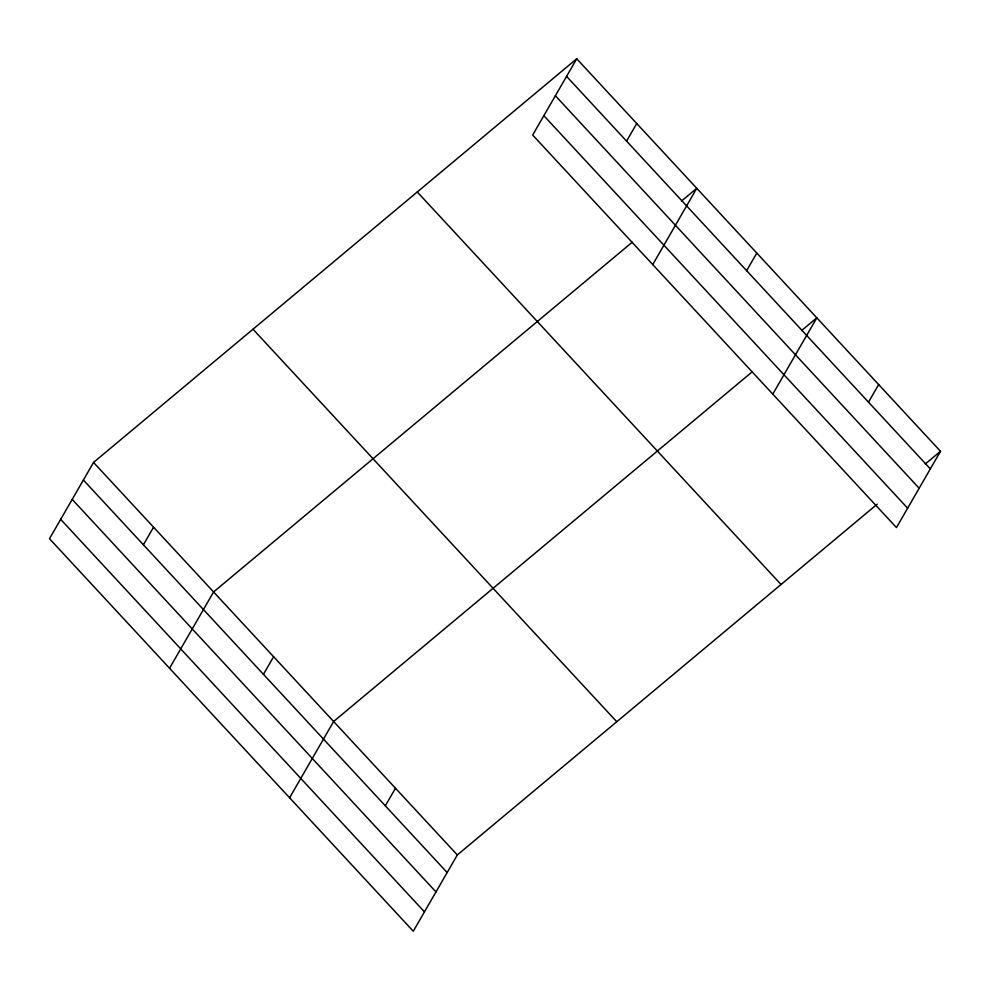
<?xml version="1.0" encoding="UTF-8"?>
<svg xmlns="http://www.w3.org/2000/svg" width="990" height="990" viewBox="0 0 990 990"><rect width="100%" height="100%" fill="white"/><g stroke="black" fill="none" stroke-linecap="round" stroke-linejoin="round"><path stroke-width="1.49" d="M576.725 58.769L532.682 135.048L896.457 527.571L940.5 451.292L576.725 58.769L93.543 462.429L49.5 538.708L413.275 931.231L457.318 854.952L877.19 504.182M143.401 544.797L153.561 527.2M169.55 668.238L213.593 591.958L632.288 242.179M263.451 674.326L273.611 656.729M626.583 141.137L636.743 123.54M289.6 797.767L333.63 721.5L752.326 371.708M652.732 264.578L696.762 188.298L681.528 201.032M385.32 805.823L395.48 788.226M746.633 270.666L756.793 253.069M772.782 394.107L816.812 317.839L801.578 330.561M868.502 402.163L878.662 384.565M925.254 464.025L940.5 451.292M566.565 76.366L930.34 468.889M555.378 95.733L919.166 488.256M543.857 115.682L907.644 508.204M417.273 191.986L781.048 584.496M252.995 329.225L616.77 721.747M93.543 462.429L457.318 854.952M83.383 480.026L447.158 872.549M72.196 499.393L435.984 891.916M60.675 519.342L424.463 911.864"/></g></svg>
